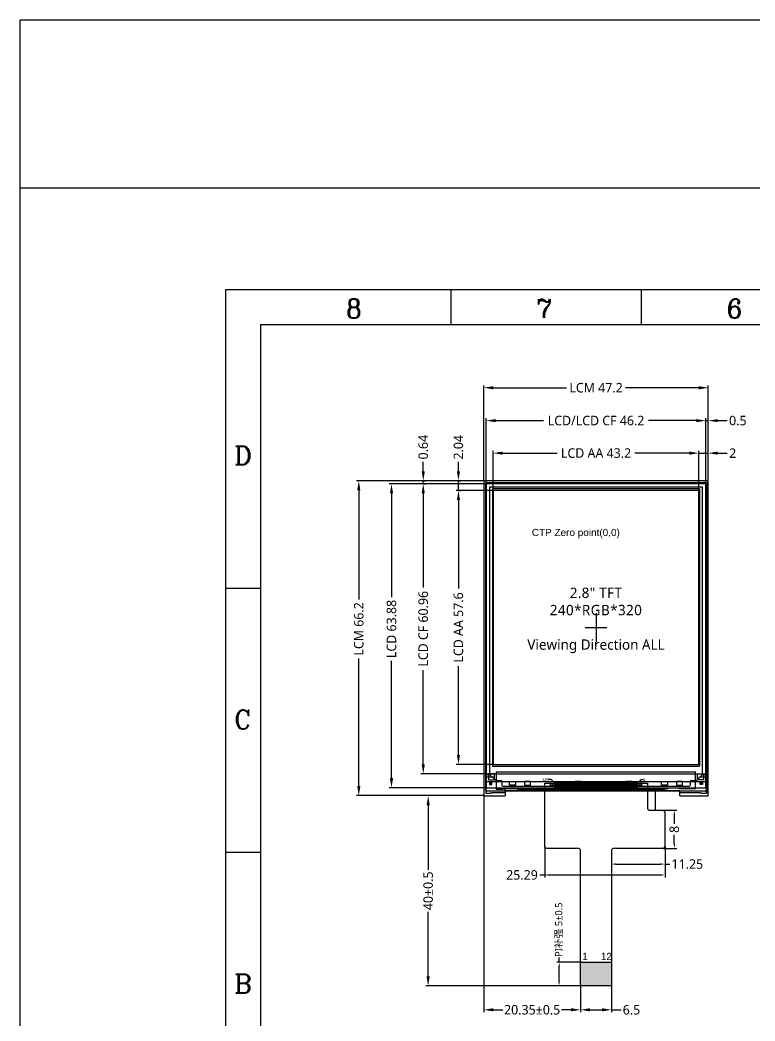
# Model space of a CAD drawing. Header units: millimetres. Extents: x 1948 to 2372, y 1088 to 1405.
# Drawn here: x 1948.4 to 2102.9, y 1194.9 to 1405.3 of the extents above; entities that cross this region are included whole.
import ezdxf
from ezdxf import colors
from ezdxf.entities.mleader import LeaderData, LeaderLine
from ezdxf.math import Vec2, Vec3

# ---------------------------------------------------------------- set-up
doc = ezdxf.new("R2010")
doc.units = ezdxf.units.MM
for name, color, linetype in [('1-标准图框', 40, 'Continuous'), ('2-BL', 3, 'Continuous'), ('2-BL-FPC', 2, 'Continuous'), ('3-LCD', 4, 'Continuous'), ('3-LCD-FPC', 40, 'Continuous'), ('5-PIN文字', 7, 'Continuous'), ('dim', 3, 'Continuous')]:
    doc.layers.add(name, color=color, linetype=linetype)
doc.styles.add('ROMANC', font='romanc.shx', dxfattribs={"bigfont": 'gbcbig.shx'})
doc.styles.get("Standard").update_dxf_attribs({"font": 'arial.ttf'})
doc.styles.add('宋体', font='')
doc.styles.get('宋体').set_extended_font_data('Microsoft YaHei')
doc.dimstyles.new('ZY-G2-0.1默认', dxfattribs={"dimtxt": 2, "dimasz": 2, "dimexe": 0.5, "dimexo": 0.1, "dimgap": 0.5, "dimtad": 0, "dimdsep": 46, "dimtxsty": '宋体', "dimcen": 2, "dimclrd": 7, "dimclre": 7, "dimclrt": 7, "dimadec": 0, "dimazin": 2, "dimtp": 0.1, "dimtm": 0.1, "dimtfac": 1, "dimtmove": 0, "dimatfit": 3, "dimfxl": 1, "dimtolj": 1, "dimarcsym": 0})
doc.dimstyles.new('ZY-G2-0.5', dxfattribs={"dimtxt": 2, "dimasz": 2, "dimexe": 0.5, "dimexo": 0.1, "dimgap": 0.1, "dimtad": 0, "dimdsep": 46, "dimtxsty": '宋体', "dimcen": 2, "dimclrd": 7, "dimclre": 7, "dimclrt": 7, "dimadec": 0, "dimazin": 2, "dimtol": 1, "dimtp": 0.5, "dimtm": 0.5, "dimtfac": 1, "dimtmove": 0, "dimatfit": 3, "dimfxl": 1, "dimtolj": 1, "dimarcsym": 0})

# ---------------------------------------------------------------- blocks, each defined once
blk = doc.blocks.new('*D33')
at = {"layer": '3-LCD-FPC', "color": 7, "lineweight": -2, "transparency": 16777216}
for p, q in [((2047.88, 1306.54), (2047.88, 1314.79)), ((2049.88, 1314.29), (2061.32, 1314.29)), ((2089.08, 1314.29), (2077.64, 1314.29)), ((2091.08, 1306.54), (2091.08, 1314.79))]:
    blk.add_line(p, q, dxfattribs=at)
at = {"layer": '3-LCD-FPC', "color": 7, "transparency": 16777216}
for points in [[(2049.88, 1314.62), (2049.88, 1313.95), (2047.88, 1314.29)], [(2089.08, 1314.62), (2089.08, 1313.95), (2091.08, 1314.29)]]:
    blk.add_solid(points, dxfattribs=at)
at = {"layer": 'Defpoints', "color": 0, "transparency": 16777216}
for p in [(2091.08, 1314.29), (2047.88, 1306.44), (2091.08, 1306.44)]:
    blk.add_point(p, dxfattribs=at)
at = {"layer": '3-LCD-FPC', "color": 7, "transparency": 16777216, "insert": (2069.48, 1314.29), "char_height": 2, "attachment_point": 5, "style": '宋体'}
blk.add_mtext('\\A1;LCD AA 43.2', dxfattribs=at)
blk = doc.blocks.new('*D34')
at = {"layer": '3-LCD-FPC', "color": 7, "lineweight": -2, "transparency": 16777216}
for p, q in [((2046.38, 1307.94), (2046.38, 1321.62)), ((2092.58, 1307.94), (2092.58, 1321.62)), ((2048.38, 1321.12), (2058.46, 1321.12)), ((2090.58, 1321.12), (2080.5, 1321.12))]:
    blk.add_line(p, q, dxfattribs=at)
at = {"layer": '3-LCD-FPC', "color": 7, "transparency": 16777216}
for points in [[(2048.38, 1321.45), (2048.38, 1320.79), (2046.38, 1321.12)], [(2090.58, 1321.45), (2090.58, 1320.79), (2092.58, 1321.12)]]:
    blk.add_solid(points, dxfattribs=at)
at = {"layer": 'Defpoints', "color": 0, "transparency": 16777216}
for p in [(2092.58, 1321.12), (2046.38, 1307.84), (2092.58, 1307.84)]:
    blk.add_point(p, dxfattribs=at)
at = {"layer": '3-LCD-FPC', "color": 7, "transparency": 16777216, "insert": (2069.48, 1321.12), "char_height": 2, "attachment_point": 5, "style": '宋体'}
blk.add_mtext('\\A1;LCD/LCD CF 46.2', dxfattribs=at)
blk = doc.blocks.new('*D35')
at = {"layer": '3-LCD-FPC', "color": 7, "lineweight": -2, "transparency": 16777216}
for p, q in [((2045.88, 1308.58), (2045.88, 1328.53)), ((2047.88, 1328.03), (2063.29, 1328.03)), ((2091.08, 1328.03), (2075.67, 1328.03)), ((2093.08, 1308.58), (2093.08, 1328.53))]:
    blk.add_line(p, q, dxfattribs=at)
at = {"layer": '3-LCD-FPC', "color": 7, "transparency": 16777216}
for points in [[(2047.88, 1328.36), (2047.88, 1327.7), (2045.88, 1328.03)], [(2091.08, 1328.36), (2091.08, 1327.7), (2093.08, 1328.03)]]:
    blk.add_solid(points, dxfattribs=at)
at = {"layer": 'Defpoints', "color": 0, "transparency": 16777216}
for p in [(2093.08, 1328.03), (2045.88, 1308.48), (2093.08, 1308.48)]:
    blk.add_point(p, dxfattribs=at)
at = {"layer": '3-LCD-FPC', "color": 7, "transparency": 16777216, "insert": (2069.48, 1328.03), "char_height": 2, "attachment_point": 5, "style": '宋体'}
blk.add_mtext('\\A1;LCM 47.2', dxfattribs=at)
blk = doc.blocks.new('*D36')
at = {"layer": '3-LCD-FPC', "color": 7, "lineweight": -2, "transparency": 16777216}
for p, q in [((2047.78, 1306.44), (2040.05, 1306.44)), ((2040.55, 1304.44), (2040.55, 1285.81)), ((2040.55, 1250.84), (2040.55, 1269.47)), ((2047.78, 1248.84), (2040.05, 1248.84))]:
    blk.add_line(p, q, dxfattribs=at)
at = {"layer": '3-LCD-FPC', "color": 7, "transparency": 16777216}
for points in [[(2040.22, 1304.44), (2040.88, 1304.44), (2040.55, 1306.44)], [(2040.22, 1250.84), (2040.88, 1250.84), (2040.55, 1248.84)]]:
    blk.add_solid(points, dxfattribs=at)
at = {"layer": 'Defpoints', "color": 0, "transparency": 16777216}
for p in [(2047.88, 1306.44), (2040.55, 1248.84), (2047.88, 1248.84)]:
    blk.add_point(p, dxfattribs=at)
at = {"layer": '3-LCD-FPC', "color": 7, "transparency": 16777216, "insert": (2040.55, 1277.64), "char_height": 2, "attachment_point": 5, "rotation": 90, "style": '宋体'}
blk.add_mtext('\\A1;LCD AA 57.6', dxfattribs=at)
blk = doc.blocks.new('*D37')
at = {"layer": '3-LCD-FPC', "color": 7, "lineweight": -2, "transparency": 16777216}
for p, q in [((2046.28, 1307.84), (2032.65, 1307.84)), ((2033.15, 1305.84), (2033.15, 1286.03)), ((2033.15, 1248.88), (2033.15, 1268.68)), ((2046.28, 1246.88), (2032.65, 1246.88))]:
    blk.add_line(p, q, dxfattribs=at)
at = {"layer": '3-LCD-FPC', "color": 7, "transparency": 16777216}
for points in [[(2032.81, 1305.84), (2033.48, 1305.84), (2033.15, 1307.84)], [(2032.81, 1248.88), (2033.48, 1248.88), (2033.15, 1246.88)]]:
    blk.add_solid(points, dxfattribs=at)
at = {"layer": 'Defpoints', "color": 0, "transparency": 16777216}
for p in [(2046.38, 1307.84), (2033.15, 1246.88), (2046.38, 1246.88)]:
    blk.add_point(p, dxfattribs=at)
at = {"layer": '3-LCD-FPC', "color": 7, "transparency": 16777216, "insert": (2033.15, 1277.36), "char_height": 2, "attachment_point": 5, "rotation": 90, "style": '宋体'}
blk.add_mtext('\\A1;LCD CF 60.96', dxfattribs=at)
blk = doc.blocks.new('*D38')
at = {"layer": '3-LCD-FPC', "color": 7, "lineweight": -2, "transparency": 16777216}
for p, q in [((2046.28, 1307.84), (2025.98, 1307.84)), ((2026.48, 1305.84), (2026.48, 1284.01)), ((2026.48, 1245.96), (2026.48, 1270.63)), ((2046.28, 1243.96), (2025.98, 1243.96))]:
    blk.add_line(p, q, dxfattribs=at)
at = {"layer": '3-LCD-FPC', "color": 7, "transparency": 16777216}
for points in [[(2026.14, 1305.84), (2026.81, 1305.84), (2026.48, 1307.84)], [(2026.14, 1245.96), (2026.81, 1245.96), (2026.48, 1243.96)]]:
    blk.add_solid(points, dxfattribs=at)
at = {"layer": 'Defpoints', "color": 0, "transparency": 16777216}
for p in [(2026.48, 1307.84), (2046.38, 1307.84), (2046.38, 1243.96)]:
    blk.add_point(p, dxfattribs=at)
at = {"layer": '3-LCD-FPC', "color": 7, "transparency": 16777216, "insert": (2026.48, 1277.32), "char_height": 2, "attachment_point": 5, "rotation": 90, "style": '宋体'}
blk.add_mtext('\\A1;LCD 63.88', dxfattribs=at)
blk = doc.blocks.new('*D39')
at = {"layer": '3-LCD-FPC', "color": 7, "lineweight": -2, "transparency": 16777216}
for p, q in [((2045.78, 1308.48), (2019.1, 1308.48)), ((2019.6, 1306.48), (2019.6, 1283.53)), ((2019.6, 1244.28), (2019.6, 1271.15)), ((2045.78, 1242.28), (2019.1, 1242.28))]:
    blk.add_line(p, q, dxfattribs=at)
at = {"layer": '3-LCD-FPC', "color": 7, "transparency": 16777216}
for points in [[(2019.27, 1306.48), (2019.93, 1306.48), (2019.6, 1308.48)], [(2019.27, 1244.28), (2019.93, 1244.28), (2019.6, 1242.28)]]:
    blk.add_solid(points, dxfattribs=at)
at = {"layer": 'Defpoints', "color": 0, "transparency": 16777216}
for p in [(2045.88, 1308.48), (2019.6, 1242.28), (2045.88, 1242.28)]:
    blk.add_point(p, dxfattribs=at)
at = {"layer": '3-LCD-FPC', "color": 7, "transparency": 16777216, "insert": (2019.6, 1277.34), "char_height": 2, "attachment_point": 5, "rotation": 90, "style": '宋体'}
blk.add_mtext('\\A1;LCM 66.2', dxfattribs=at)
blk = doc.blocks.new('*D40')
at = {"layer": '3-LCD-FPC', "color": 7, "lineweight": -2, "transparency": 16777216}
for p, q in [((2089.08, 1314.29), (2087.08, 1314.29)), ((2091.08, 1314.39), (2091.08, 1314.79)), ((2091.08, 1314.29), (2093.08, 1314.29)), ((2093.08, 1314.39), (2093.08, 1314.79)), ((2095.08, 1314.29), (2097.08, 1314.29))]:
    blk.add_line(p, q, dxfattribs=at)
at = {"layer": '3-LCD-FPC', "color": 7, "transparency": 16777216}
for points in [[(2089.08, 1314.62), (2089.08, 1313.95), (2091.08, 1314.29)], [(2095.08, 1314.62), (2095.08, 1313.95), (2093.08, 1314.29)]]:
    blk.add_solid(points, dxfattribs=at)
at = {"layer": 'Defpoints', "color": 0, "transparency": 16777216}
for p in [(2091.08, 1314.29), (2093.08, 1314.29), (2093.08, 1314.29)]:
    blk.add_point(p, dxfattribs=at)
at = {"layer": '3-LCD-FPC', "color": 7, "transparency": 16777216, "insert": (2098.21, 1314.29), "char_height": 2, "attachment_point": 5, "style": '宋体'}
blk.add_mtext('\\A1;2', dxfattribs=at)
blk = doc.blocks.new('*D41')
at = {"layer": '3-LCD-FPC', "color": 7, "lineweight": -2, "transparency": 16777216}
for p, q in [((2092.58, 1321.22), (2092.58, 1321.62)), ((2093.08, 1321.22), (2093.08, 1321.62)), ((2090.58, 1321.12), (2088.58, 1321.12)), ((2092.58, 1321.12), (2093.08, 1321.12)), ((2095.08, 1321.12), (2097.08, 1321.12))]:
    blk.add_line(p, q, dxfattribs=at)
at = {"layer": '3-LCD-FPC', "color": 7, "transparency": 16777216}
for points in [[(2090.58, 1321.45), (2090.58, 1320.79), (2092.58, 1321.12)], [(2095.08, 1321.45), (2095.08, 1320.79), (2093.08, 1321.12)]]:
    blk.add_solid(points, dxfattribs=at)
at = {"layer": 'Defpoints', "color": 0, "transparency": 16777216}
for p in [(2092.58, 1321.12), (2093.08, 1321.12), (2093.08, 1321.12)]:
    blk.add_point(p, dxfattribs=at)
at = {"layer": '3-LCD-FPC', "color": 7, "transparency": 16777216, "insert": (2099.29, 1321.12), "char_height": 2, "attachment_point": 5, "style": '宋体'}
blk.add_mtext('\\A1;0.5', dxfattribs=at)
blk = doc.blocks.new('*D42')
at = {"layer": '3-LCD-FPC', "color": 7, "lineweight": -2, "transparency": 16777216}
for p, q in [((2040.55, 1310.48), (2040.55, 1312.48)), ((2040.55, 1306.44), (2040.55, 1308.48)), ((2040.65, 1308.48), (2041.05, 1308.48)), ((2040.65, 1306.44), (2041.05, 1306.44)), ((2040.55, 1304.44), (2040.55, 1302.44))]:
    blk.add_line(p, q, dxfattribs=at)
at = {"layer": '3-LCD-FPC', "color": 7, "transparency": 16777216}
for points in [[(2040.22, 1310.48), (2040.88, 1310.48), (2040.55, 1308.48)], [(2040.22, 1304.44), (2040.88, 1304.44), (2040.55, 1306.44)]]:
    blk.add_solid(points, dxfattribs=at)
at = {"layer": 'Defpoints', "color": 0, "transparency": 16777216}
for p in [(2040.55, 1308.48), (2040.55, 1308.48), (2040.55, 1306.44)]:
    blk.add_point(p, dxfattribs=at)
at = {"layer": '3-LCD-FPC', "color": 7, "transparency": 16777216, "insert": (2040.55, 1315.52), "char_height": 2, "attachment_point": 5, "rotation": 90, "style": '宋体'}
blk.add_mtext('\\A1;2.04', dxfattribs=at)
blk = doc.blocks.new('*D43')
at = {"layer": '3-LCD-FPC', "color": 7, "lineweight": -2, "transparency": 16777216}
for p, q in [((2033.15, 1310.48), (2033.15, 1312.48)), ((2033.15, 1307.84), (2033.15, 1308.48)), ((2033.25, 1308.48), (2033.65, 1308.48)), ((2033.25, 1307.84), (2033.65, 1307.84)), ((2033.15, 1305.84), (2033.15, 1303.84))]:
    blk.add_line(p, q, dxfattribs=at)
at = {"layer": '3-LCD-FPC', "color": 7, "transparency": 16777216}
for points in [[(2032.81, 1310.48), (2033.48, 1310.48), (2033.15, 1308.48)], [(2032.81, 1305.84), (2033.48, 1305.84), (2033.15, 1307.84)]]:
    blk.add_solid(points, dxfattribs=at)
at = {"layer": 'Defpoints', "color": 0, "transparency": 16777216}
for p in [(2033.15, 1308.48), (2033.15, 1308.48), (2033.15, 1307.84)]:
    blk.add_point(p, dxfattribs=at)
at = {"layer": '3-LCD-FPC', "color": 7, "transparency": 16777216, "insert": (2033.15, 1315.54), "char_height": 2, "attachment_point": 5, "rotation": 90, "style": '宋体'}
blk.add_mtext('\\A1;0.64', dxfattribs=at)
blk = doc.blocks.new('*D50')
at = {"layer": '3-LCD-FPC', "color": 7, "lineweight": -2, "transparency": 16777216}
for p, q in [((2045.78, 1242.28), (2033.68, 1242.28)), ((2034.18, 1240.28), (2034.18, 1226.67)), ((2034.18, 1204.28), (2034.18, 1217.88)), ((2066.43, 1202.28), (2033.68, 1202.28))]:
    blk.add_line(p, q, dxfattribs=at)
at = {"layer": '3-LCD-FPC', "color": 7, "transparency": 16777216}
for points in [[(2033.85, 1240.28), (2034.51, 1240.28), (2034.18, 1242.28)], [(2033.85, 1204.28), (2034.51, 1204.28), (2034.18, 1202.28)]]:
    blk.add_solid(points, dxfattribs=at)
at = {"layer": 'Defpoints', "color": 0, "transparency": 16777216}
for p in [(2045.88, 1242.28), (2034.18, 1202.28), (2066.53, 1202.28)]:
    blk.add_point(p, dxfattribs=at)
at = {"layer": '3-LCD-FPC', "color": 7, "transparency": 16777216, "insert": (2034.18, 1222.28), "char_height": 2, "attachment_point": 5, "rotation": 90, "style": '宋体'}
blk.add_mtext('\\A1;40±0.5', dxfattribs=at)
blk = doc.blocks.new('*D51')
at = {"layer": '3-LCD-FPC', "color": 7, "lineweight": -2, "transparency": 16777216}
for p, q in [((2061.72, 1207.28), (2061.72, 1208.28)), ((2066.43, 1207.28), (2061.22, 1207.28)), ((2061.72, 1203.28), (2061.72, 1206.28)), ((2066.43, 1202.28), (2061.22, 1202.28))]:
    blk.add_line(p, q, dxfattribs=at)
at = {"layer": '3-LCD-FPC', "color": 7, "transparency": 16777216}
for points in [[(2061.56, 1206.28), (2061.89, 1206.28), (2061.72, 1207.28)], [(2061.56, 1203.28), (2061.89, 1203.28), (2061.72, 1202.28)]]:
    blk.add_solid(points, dxfattribs=at)
at = {"layer": 'Defpoints', "color": 0, "transparency": 16777216}
for p in [(2061.72, 1207.28), (2066.53, 1207.28), (2066.53, 1202.28)]:
    blk.add_point(p, dxfattribs=at)
at = {"layer": '3-LCD-FPC', "color": 7, "transparency": 16777216, "insert": (2061.72, 1214.1), "char_height": 1.5, "attachment_point": 5, "rotation": 90, "style": '宋体'}
blk.add_mtext('\\A1;PI补强 5±0.5', dxfattribs=at)
blk = doc.blocks.new('*D52')
at = {"layer": '3-LCD-FPC', "color": 7, "lineweight": -2, "transparency": 16777216}
for p, q in [((2066.23, 1202.48), (2066.23, 1196.76)), ((2072.73, 1202.48), (2072.73, 1196.76)), ((2068.23, 1197.26), (2070.73, 1197.26)), ((2072.73, 1197.26), (2074.73, 1197.26))]:
    blk.add_line(p, q, dxfattribs=at)
at = {"layer": '3-LCD-FPC', "color": 7, "transparency": 16777216}
for points in [[(2068.23, 1197.6), (2068.23, 1196.93), (2066.23, 1197.26)], [(2070.73, 1197.6), (2070.73, 1196.93), (2072.73, 1197.26)]]:
    blk.add_solid(points, dxfattribs=at)
at = {"layer": 'Defpoints', "color": 0, "transparency": 16777216}
for p in [(2066.23, 1202.58), (2072.73, 1202.58), (2072.73, 1197.26)]:
    blk.add_point(p, dxfattribs=at)
at = {"layer": '3-LCD-FPC', "color": 7, "transparency": 16777216, "insert": (2076.93, 1197.26), "char_height": 2, "attachment_point": 5, "style": '宋体'}
blk.add_mtext('\\A1;6.5', dxfattribs=at)
blk = doc.blocks.new('*D53')
at = {"layer": '3-LCD-FPC', "color": 7, "lineweight": -2, "transparency": 16777216}
for p, q in [((2045.88, 1242.18), (2045.88, 1196.76)), ((2066.23, 1202.48), (2066.23, 1196.76)), ((2047.88, 1197.26), (2049.85, 1197.26)), ((2064.23, 1197.26), (2062.25, 1197.26))]:
    blk.add_line(p, q, dxfattribs=at)
at = {"layer": '3-LCD-FPC', "color": 7, "transparency": 16777216}
for points in [[(2047.88, 1197.6), (2047.88, 1196.93), (2045.88, 1197.26)], [(2064.23, 1197.6), (2064.23, 1196.93), (2066.23, 1197.26)]]:
    blk.add_solid(points, dxfattribs=at)
at = {"layer": 'Defpoints', "color": 0, "transparency": 16777216}
for p in [(2045.88, 1242.28), (2066.23, 1202.58), (2045.88, 1197.26)]:
    blk.add_point(p, dxfattribs=at)
at = {"layer": '3-LCD-FPC', "color": 7, "transparency": 16777216, "insert": (2056.05, 1197.26), "char_height": 2, "attachment_point": 5, "style": '宋体'}
blk.add_mtext('\\A1;20.35±0.5', dxfattribs=at)
blk = doc.blocks.new('*D54')
at = {"layer": '3-LCD-FPC', "color": 7, "lineweight": -2, "transparency": 16777216}
for p, q in [((2058.69, 1231.6), (2058.69, 1225.1)), ((2083.98, 1231.6), (2083.98, 1225.1)), ((2058.69, 1225.6), (2057.69, 1225.6)), ((2082.98, 1225.6), (2059.69, 1225.6))]:
    blk.add_line(p, q, dxfattribs=at)
at = {"layer": '3-LCD-FPC', "color": 7, "transparency": 16777216}
for points in [[(2059.69, 1225.77), (2059.69, 1225.43), (2058.69, 1225.6)], [(2082.98, 1225.77), (2082.98, 1225.43), (2083.98, 1225.6)]]:
    blk.add_solid(points, dxfattribs=at)
at = {"layer": 'Defpoints', "color": 0, "transparency": 16777216}
for p in [(2058.69, 1231.7), (2083.98, 1231.7), (2083.98, 1225.6)]:
    blk.add_point(p, dxfattribs=at)
at = {"layer": '3-LCD-FPC', "color": 7, "transparency": 16777216, "insert": (2053.91, 1225.6), "char_height": 2, "attachment_point": 5, "style": '宋体'}
blk.add_mtext('\\A1;25.29', dxfattribs=at)
blk = doc.blocks.new('*D55')
at = {"layer": '3-LCD-FPC', "color": 7, "lineweight": -2, "transparency": 16777216}
for p, q in [((2072.73, 1230.6), (2072.73, 1227.39)), ((2083.98, 1230.6), (2083.98, 1227.39)), ((2073.73, 1227.89), (2082.98, 1227.89)), ((2083.98, 1227.89), (2084.98, 1227.89))]:
    blk.add_line(p, q, dxfattribs=at)
at = {"layer": '3-LCD-FPC', "color": 7, "transparency": 16777216}
for points in [[(2073.73, 1228.06), (2073.73, 1227.72), (2072.73, 1227.89)], [(2082.98, 1228.06), (2082.98, 1227.72), (2083.98, 1227.89)]]:
    blk.add_solid(points, dxfattribs=at)
at = {"layer": 'Defpoints', "color": 0, "transparency": 16777216}
for p in [(2072.73, 1230.7), (2083.98, 1230.7), (2083.98, 1227.89)]:
    blk.add_point(p, dxfattribs=at)
at = {"layer": '3-LCD-FPC', "color": 7, "transparency": 16777216, "insert": (2088.67, 1227.89), "char_height": 2, "attachment_point": 5, "style": '宋体'}
blk.add_mtext('\\A1;11.25', dxfattribs=at)
blk = doc.blocks.new('*D56')
at = {"layer": '3-LCD-FPC', "color": 7, "lineweight": -2, "transparency": 16777216}
for p, q in [((2083.58, 1239.2), (2086.44, 1239.2)), ((2085.94, 1238.2), (2085.94, 1236.35)), ((2085.94, 1232.2), (2085.94, 1234.05)), ((2083.58, 1231.2), (2086.44, 1231.2))]:
    blk.add_line(p, q, dxfattribs=at)
at = {"layer": '3-LCD-FPC', "color": 7, "transparency": 16777216}
for points in [[(2085.78, 1238.2), (2086.11, 1238.2), (2085.94, 1239.2)], [(2085.78, 1232.2), (2086.11, 1232.2), (2085.94, 1231.2)]]:
    blk.add_solid(points, dxfattribs=at)
at = {"layer": 'Defpoints', "color": 0, "transparency": 16777216}
for p in [(2083.48, 1239.2), (2085.94, 1239.2), (2083.48, 1231.2)]:
    blk.add_point(p, dxfattribs=at)
at = {"layer": '3-LCD-FPC', "color": 7, "transparency": 16777216, "insert": (2085.94, 1235.2), "char_height": 2, "attachment_point": 5, "rotation": 90, "style": '宋体'}
blk.add_mtext('\\A1;8', dxfattribs=at)

msp = doc.modelspace()

# ---------------------------------------------------------------- hatches: boundary and pattern name
at = {"layer": '3-LCD-FPC'}
h = msp.add_hatch(color=0, dxfattribs=at)
h.dxf.hatch_style = 1
h.paths.add_polyline_path([(2066.227, 1207.279), (2066.227, 1202.579, 0.4142136), (2066.527, 1202.279), (2072.427, 1202.279, 0.4142136), (2072.727, 1202.579), (2072.727, 1207.279)])

# ---------------------------------------------------------------- linework, layer by layer
at = {"layer": '1-标准图框', "color": 7}
for p, q in [((2038.984, 1341.363), (2038.984, 1348.691)), ((2079.003, 1341.363), (2079.003, 1348.691)), ((1998.965, 1285.844), (1991.638, 1285.844)), ((1998.965, 1230.325), (1991.638, 1230.325))]:
    msp.add_line(p, q, dxfattribs=at)
for points in [[(1991.638, 1348.691), (2326.444, 1348.691), (2326.444, 1111.959), (1991.638, 1111.959)], [(1998.965, 1341.363), (2319.116, 1341.363), (2319.116, 1119.286), (1998.965, 1119.286)]]:
    msp.add_lwpolyline(points, close=True, dxfattribs=at)
at = {"layer": '2-BL', "linetype": 'Continuous'}
for p, q in [((2045.877, 1308.479), (2045.877, 1242.279)), ((2047.177, 1246.65), (2047.177, 1307.229)), ((2047.177, 1307.229), (2091.777, 1307.229)), ((2093.077, 1242.279), (2093.077, 1308.479)), ((2048.448, 1245.379), (2047.177, 1246.65)), ((2092.627, 1245.199), (2046.327, 1245.199)), ((2049.677, 1245.379), (2048.448, 1245.379)), ((2048.448, 1245.379), (2048.448, 1243.679)), ((2048.448, 1243.679), (2049.977, 1243.679)), ((2049.677, 1245.379), (2049.677, 1244.479)), ((2049.877, 1244.279), (2089.077, 1244.279)), ((2053.337, 1243.679), (2084.117, 1243.679)), ((2089.277, 1245.379), (2089.277, 1244.479)), ((2092.427, 1243.199), (2046.527, 1243.199)), ((2087.077, 1243.279), (2050.377, 1243.279)), ((2087.077, 1242.279), (2087.077, 1243.279)), ((2087.077, 1242.979), (2091.427, 1242.979)), ((2087.077, 1242.409), (2087.077, 1242.409)), ((2087.077, 1242.279), (2093.077, 1242.279)), ((2091.427, 1242.979), (2091.627, 1242.779)), ((2091.627, 1242.779), (2092.677, 1242.779))]:
    msp.add_line(p, q, dxfattribs=at)
at = {"layer": '2-BL', "linetype": 'ByBlock'}
for p, q in [((2093.077, 1308.479), (2045.877, 1308.479)), ((2046.277, 1308.129), (2046.277, 1242.779)), ((2046.277, 1308.129), (2092.677, 1308.129)), ((2092.677, 1308.129), (2092.677, 1242.779)), ((2045.877, 1242.279), (2050.377, 1242.279)), ((2046.277, 1242.779), (2047.327, 1242.779)), ((2047.327, 1242.779), (2047.527, 1242.979)), ((2047.527, 1242.979), (2050.377, 1242.979)), ((2050.377, 1243.279), (2050.377, 1242.279)), ((2050.377, 1242.279), (2050.377, 1242.279))]:
    msp.add_line(p, q, dxfattribs=at)
at = {"layer": '2-BL'}
for p, q in [((2046.327, 1243.399), (2046.327, 1307.849)), ((2046.527, 1308.049), (2092.427, 1308.049)), ((2091.267, 1306.789), (2047.687, 1306.789)), ((2047.687, 1306.789), (2047.687, 1248.489)), ((2069.477, 1308.049), (2069.92, 1308.049)), ((2091.267, 1306.789), (2091.267, 1248.489)), ((2092.627, 1307.849), (2092.627, 1243.399)), ((2047.687, 1248.489), (2091.267, 1248.489)), ((2047.177, 1246.65), (2046.277, 1246.65)), ((2047.677, 1246.15), (2046.277, 1246.15)), ((2048.577, 1243.779), (2048.577, 1247.279)), ((2048.577, 1247.279), (2090.377, 1247.279)), ((2090.377, 1243.779), (2090.377, 1247.279)), ((2092.677, 1246.15), (2091.277, 1246.15)), ((2092.677, 1246.65), (2091.777, 1246.65)), ((2048.577, 1243.779), (2084.613, 1243.779)), ((2051.299, 1245.281), (2052.549, 1245.281)), ((2051.299, 1244.479), (2051.299, 1245.281)), ((2052.549, 1244.479), (2051.299, 1244.479)), ((2052.549, 1245.281), (2052.549, 1244.479)), ((2055.706, 1245.281), (2054.456, 1245.281)), ((2054.456, 1245.281), (2054.456, 1244.479)), ((2054.456, 1244.479), (2055.706, 1244.479)), ((2055.706, 1244.479), (2055.706, 1245.281)), ((2061.949, 1245.281), (2063.199, 1245.281)), ((2061.949, 1244.479), (2061.949, 1245.281)), ((2063.199, 1244.479), (2061.949, 1244.479)), ((2063.199, 1245.281), (2063.199, 1244.479)), ((2066.356, 1245.281), (2065.106, 1245.281)), ((2065.106, 1245.281), (2065.106, 1244.479)), ((2065.106, 1244.479), (2066.356, 1244.479)), ((2066.356, 1244.479), (2066.356, 1245.281)), ((2072.599, 1245.281), (2073.849, 1245.281)), ((2072.599, 1244.479), (2072.599, 1245.281)), ((2073.849, 1244.479), (2072.599, 1244.479)), ((2073.849, 1245.281), (2073.849, 1244.479)), ((2077.006, 1245.281), (2075.756, 1245.281)), ((2075.756, 1245.281), (2075.756, 1244.479)), ((2075.756, 1244.479), (2077.006, 1244.479)), ((2077.006, 1244.479), (2077.006, 1245.281)), ((2083.249, 1245.281), (2084.499, 1245.281)), ((2083.249, 1244.479), (2083.249, 1245.281)), ((2084.499, 1244.479), (2083.249, 1244.479)), ((2084.499, 1245.281), (2084.499, 1244.479)), ((2087.656, 1245.281), (2086.406, 1245.281)), ((2086.406, 1245.281), (2086.406, 1244.479)), ((2086.406, 1244.479), (2087.656, 1244.479)), ((2086.893, 1243.779), (2090.377, 1243.779)), ((2087.656, 1244.479), (2087.656, 1245.281))]:
    msp.add_line(p, q, dxfattribs=at)
at = {"layer": '2-BL', "linetype": 'Continuous'}
msp.add_lwpolyline([(2091.777, 1307.229), (2091.777, 1246.65), (2090.506, 1245.379), (2089.277, 1245.379)], dxfattribs=at)
at = {"layer": '2-BL'}
for centre, start, end in [((2046.527, 1307.849), 90, 180), ((2092.427, 1307.849), 0, 90)]:
    msp.add_arc(centre, 0.2, start, end, dxfattribs=at)
at = {"layer": '2-BL', "linetype": 'Continuous'}
for centre, radius, start, end in [((2049.877, 1244.479), 0.2, 180, 270), ((2049.977, 1243.279), 0.4, 0, 90), ((2053.337, 1243.279), 0.4, 90, 180), ((2089.077, 1244.479), 0.2, 270, 0), ((2046.527, 1243.399), 0.2, 180, 270), ((2092.427, 1243.399), 0.2, 270, 0)]:
    msp.add_arc(centre, radius, start, end, dxfattribs=at)
at = {"layer": '2-BL-FPC'}
msp.add_line((2081.974, 1239.199), (2081.974, 1243.779), dxfattribs=at)
at = {"layer": '3-LCD'}
for p, q in [((2069.477, 1280.641), (2069.477, 1274.637)), ((2069.477, 1280.597), (2069.477, 1274.68)), ((2067.215, 1277.639), (2071.739, 1277.639)), ((2067.258, 1277.639), (2071.696, 1277.639)), ((2067.258, 1277.639), (2071.696, 1277.639)), ((2046.377, 1246.879), (2092.577, 1246.879))]:
    msp.add_line(p, q, dxfattribs=at)
for points in [[(2046.377, 1243.959), (2092.577, 1243.959), (2092.577, 1307.839), (2046.377, 1307.839)], [(2047.877, 1248.839), (2091.077, 1248.839), (2091.077, 1306.439), (2047.877, 1306.439)], [(2047.877, 1248.839), (2091.077, 1248.839), (2091.077, 1306.439), (2047.877, 1306.439)], [(2046.877, 1245.629), (2048.127, 1245.629), (2048.127, 1246.879), (2046.877, 1246.879)], [(2092.077, 1245.629), (2090.827, 1245.629), (2090.827, 1246.879), (2092.077, 1246.879)], [(2047.077, 1244.659), (2047.577, 1244.659), (2047.577, 1245.159), (2047.077, 1245.159)], [(2060.687, 1244.109), (2060.767, 1244.109), (2060.767, 1245.009), (2060.687, 1245.009)], [(2060.827, 1244.109), (2060.907, 1244.109), (2060.907, 1245.009), (2060.827, 1245.009)], [(2060.967, 1244.109), (2061.047, 1244.109), (2061.047, 1245.009), (2060.967, 1245.009)], [(2061.107, 1244.109), (2061.187, 1244.109), (2061.187, 1245.009), (2061.107, 1245.009)], [(2061.247, 1244.109), (2061.327, 1244.109), (2061.327, 1245.009), (2061.247, 1245.009)], [(2061.387, 1244.109), (2061.467, 1244.109), (2061.467, 1245.009), (2061.387, 1245.009)], [(2061.527, 1244.109), (2061.607, 1244.109), (2061.607, 1245.009), (2061.527, 1245.009)], [(2061.667, 1244.109), (2061.747, 1244.109), (2061.747, 1245.009), (2061.667, 1245.009)], [(2061.807, 1244.109), (2061.887, 1244.109), (2061.887, 1245.009), (2061.807, 1245.009)], [(2061.947, 1244.109), (2062.027, 1244.109), (2062.027, 1245.009), (2061.947, 1245.009)], [(2062.087, 1244.109), (2062.167, 1244.109), (2062.167, 1245.009), (2062.087, 1245.009)], [(2062.227, 1244.109), (2062.307, 1244.109), (2062.307, 1245.009), (2062.227, 1245.009)], [(2062.367, 1244.109), (2062.447, 1244.109), (2062.447, 1245.009), (2062.367, 1245.009)], [(2062.507, 1244.109), (2062.587, 1244.109), (2062.587, 1245.009), (2062.507, 1245.009)], [(2062.647, 1244.109), (2062.727, 1244.109), (2062.727, 1245.009), (2062.647, 1245.009)], [(2062.787, 1244.109), (2062.867, 1244.109), (2062.867, 1245.009), (2062.787, 1245.009)], [(2062.927, 1244.109), (2063.007, 1244.109), (2063.007, 1245.009), (2062.927, 1245.009)], [(2063.067, 1244.109), (2063.147, 1244.109), (2063.147, 1245.009), (2063.067, 1245.009)], [(2063.207, 1244.109), (2063.287, 1244.109), (2063.287, 1245.009), (2063.207, 1245.009)], [(2063.347, 1244.109), (2063.427, 1244.109), (2063.427, 1245.009), (2063.347, 1245.009)], [(2063.487, 1244.109), (2063.567, 1244.109), (2063.567, 1245.009), (2063.487, 1245.009)], [(2063.627, 1244.109), (2063.707, 1244.109), (2063.707, 1245.009), (2063.627, 1245.009)], [(2063.767, 1244.109), (2063.847, 1244.109), (2063.847, 1245.009), (2063.767, 1245.009)], [(2063.907, 1244.109), (2063.987, 1244.109), (2063.987, 1245.009), (2063.907, 1245.009)], [(2064.047, 1244.109), (2064.127, 1244.109), (2064.127, 1245.009), (2064.047, 1245.009)], [(2064.187, 1244.109), (2064.267, 1244.109), (2064.267, 1245.009), (2064.187, 1245.009)], [(2064.327, 1244.109), (2064.407, 1244.109), (2064.407, 1245.009), (2064.327, 1245.009)], [(2064.467, 1244.109), (2064.547, 1244.109), (2064.547, 1245.009), (2064.467, 1245.009)], [(2064.607, 1244.109), (2064.687, 1244.109), (2064.687, 1245.009), (2064.607, 1245.009)], [(2064.747, 1244.109), (2064.827, 1244.109), (2064.827, 1245.009), (2064.747, 1245.009)], [(2064.887, 1244.109), (2064.967, 1244.109), (2064.967, 1245.009), (2064.887, 1245.009)], [(2065.027, 1244.109), (2065.107, 1244.109), (2065.107, 1245.009), (2065.027, 1245.009)], [(2065.167, 1244.109), (2065.247, 1244.109), (2065.247, 1245.009), (2065.167, 1245.009)], [(2065.307, 1244.109), (2065.387, 1244.109), (2065.387, 1245.009), (2065.307, 1245.009)], [(2065.447, 1244.109), (2065.527, 1244.109), (2065.527, 1245.009), (2065.447, 1245.009)], [(2065.587, 1244.109), (2065.667, 1244.109), (2065.667, 1245.009), (2065.587, 1245.009)], [(2065.727, 1244.109), (2065.807, 1244.109), (2065.807, 1245.009), (2065.727, 1245.009)], [(2065.867, 1244.109), (2065.947, 1244.109), (2065.947, 1245.009), (2065.867, 1245.009)], [(2066.007, 1244.109), (2066.087, 1244.109), (2066.087, 1245.009), (2066.007, 1245.009)], [(2066.147, 1244.109), (2066.227, 1244.109), (2066.227, 1245.009), (2066.147, 1245.009)], [(2066.287, 1244.109), (2066.367, 1244.109), (2066.367, 1245.009), (2066.287, 1245.009)], [(2066.427, 1244.109), (2066.507, 1244.109), (2066.507, 1245.009), (2066.427, 1245.009)], [(2066.567, 1244.109), (2066.647, 1244.109), (2066.647, 1245.009), (2066.567, 1245.009)], [(2066.707, 1244.109), (2066.787, 1244.109), (2066.787, 1245.009), (2066.707, 1245.009)], [(2066.847, 1244.109), (2066.927, 1244.109), (2066.927, 1245.009), (2066.847, 1245.009)], [(2066.987, 1244.109), (2067.067, 1244.109), (2067.067, 1245.009), (2066.987, 1245.009)], [(2067.127, 1244.109), (2067.207, 1244.109), (2067.207, 1245.009), (2067.127, 1245.009)], [(2067.267, 1244.109), (2067.347, 1244.109), (2067.347, 1245.009), (2067.267, 1245.009)], [(2067.407, 1244.109), (2067.487, 1244.109), (2067.487, 1245.009), (2067.407, 1245.009)], [(2067.547, 1244.109), (2067.627, 1244.109), (2067.627, 1245.009), (2067.547, 1245.009)], [(2067.687, 1244.109), (2067.767, 1244.109), (2067.767, 1245.009), (2067.687, 1245.009)], [(2067.827, 1244.109), (2067.907, 1244.109), (2067.907, 1245.009), (2067.827, 1245.009)], [(2067.967, 1244.109), (2068.047, 1244.109), (2068.047, 1245.009), (2067.967, 1245.009)], [(2068.107, 1244.109), (2068.187, 1244.109), (2068.187, 1245.009), (2068.107, 1245.009)], [(2068.247, 1244.109), (2068.327, 1244.109), (2068.327, 1245.009), (2068.247, 1245.009)], [(2068.387, 1244.109), (2068.467, 1244.109), (2068.467, 1245.009), (2068.387, 1245.009)], [(2068.527, 1244.109), (2068.607, 1244.109), (2068.607, 1245.009), (2068.527, 1245.009)], [(2068.667, 1244.109), (2068.747, 1244.109), (2068.747, 1245.009), (2068.667, 1245.009)], [(2068.807, 1244.109), (2068.887, 1244.109), (2068.887, 1245.009), (2068.807, 1245.009)], [(2068.947, 1244.109), (2069.027, 1244.109), (2069.027, 1245.009), (2068.947, 1245.009)], [(2069.087, 1244.109), (2069.167, 1244.109), (2069.167, 1245.009), (2069.087, 1245.009)], [(2069.227, 1244.109), (2069.307, 1244.109), (2069.307, 1245.009), (2069.227, 1245.009)], [(2069.367, 1244.109), (2069.447, 1244.109), (2069.447, 1245.009), (2069.367, 1245.009)], [(2069.507, 1244.109), (2069.587, 1244.109), (2069.587, 1245.009), (2069.507, 1245.009)], [(2069.647, 1244.109), (2069.727, 1244.109), (2069.727, 1245.009), (2069.647, 1245.009)], [(2069.787, 1244.109), (2069.867, 1244.109), (2069.867, 1245.009), (2069.787, 1245.009)], [(2069.927, 1244.109), (2070.007, 1244.109), (2070.007, 1245.009), (2069.927, 1245.009)], [(2070.067, 1244.109), (2070.147, 1244.109), (2070.147, 1245.009), (2070.067, 1245.009)], [(2070.207, 1244.109), (2070.287, 1244.109), (2070.287, 1245.009), (2070.207, 1245.009)], [(2070.347, 1244.109), (2070.427, 1244.109), (2070.427, 1245.009), (2070.347, 1245.009)], [(2070.487, 1244.109), (2070.567, 1244.109), (2070.567, 1245.009), (2070.487, 1245.009)], [(2070.627, 1244.109), (2070.707, 1244.109), (2070.707, 1245.009), (2070.627, 1245.009)], [(2070.767, 1244.109), (2070.847, 1244.109), (2070.847, 1245.009), (2070.767, 1245.009)], [(2070.907, 1244.109), (2070.987, 1244.109), (2070.987, 1245.009), (2070.907, 1245.009)], [(2071.047, 1244.109), (2071.127, 1244.109), (2071.127, 1245.009), (2071.047, 1245.009)], [(2071.187, 1244.109), (2071.267, 1244.109), (2071.267, 1245.009), (2071.187, 1245.009)], [(2071.327, 1244.109), (2071.407, 1244.109), (2071.407, 1245.009), (2071.327, 1245.009)], [(2071.467, 1244.109), (2071.547, 1244.109), (2071.547, 1245.009), (2071.467, 1245.009)], [(2071.607, 1244.109), (2071.687, 1244.109), (2071.687, 1245.009), (2071.607, 1245.009)], [(2071.747, 1244.109), (2071.827, 1244.109), (2071.827, 1245.009), (2071.747, 1245.009)], [(2071.887, 1244.109), (2071.967, 1244.109), (2071.967, 1245.009), (2071.887, 1245.009)], [(2072.027, 1244.109), (2072.107, 1244.109), (2072.107, 1245.009), (2072.027, 1245.009)], [(2072.167, 1244.109), (2072.247, 1244.109), (2072.247, 1245.009), (2072.167, 1245.009)], [(2072.307, 1244.109), (2072.387, 1244.109), (2072.387, 1245.009), (2072.307, 1245.009)], [(2072.447, 1244.109), (2072.527, 1244.109), (2072.527, 1245.009), (2072.447, 1245.009)], [(2072.587, 1244.109), (2072.667, 1244.109), (2072.667, 1245.009), (2072.587, 1245.009)], [(2072.727, 1244.109), (2072.807, 1244.109), (2072.807, 1245.009), (2072.727, 1245.009)], [(2072.867, 1244.109), (2072.947, 1244.109), (2072.947, 1245.009), (2072.867, 1245.009)], [(2073.007, 1244.109), (2073.087, 1244.109), (2073.087, 1245.009), (2073.007, 1245.009)], [(2073.147, 1244.109), (2073.227, 1244.109), (2073.227, 1245.009), (2073.147, 1245.009)], [(2073.287, 1244.109), (2073.367, 1244.109), (2073.367, 1245.009), (2073.287, 1245.009)], [(2073.427, 1244.109), (2073.507, 1244.109), (2073.507, 1245.009), (2073.427, 1245.009)], [(2073.567, 1244.109), (2073.647, 1244.109), (2073.647, 1245.009), (2073.567, 1245.009)], [(2073.707, 1244.109), (2073.787, 1244.109), (2073.787, 1245.009), (2073.707, 1245.009)], [(2073.847, 1244.109), (2073.927, 1244.109), (2073.927, 1245.009), (2073.847, 1245.009)], [(2073.987, 1244.109), (2074.067, 1244.109), (2074.067, 1245.009), (2073.987, 1245.009)], [(2074.127, 1244.109), (2074.207, 1244.109), (2074.207, 1245.009), (2074.127, 1245.009)], [(2074.267, 1244.109), (2074.347, 1244.109), (2074.347, 1245.009), (2074.267, 1245.009)], [(2074.407, 1244.109), (2074.487, 1244.109), (2074.487, 1245.009), (2074.407, 1245.009)], [(2074.547, 1244.109), (2074.627, 1244.109), (2074.627, 1245.009), (2074.547, 1245.009)], [(2074.687, 1244.109), (2074.767, 1244.109), (2074.767, 1245.009), (2074.687, 1245.009)], [(2074.827, 1244.109), (2074.907, 1244.109), (2074.907, 1245.009), (2074.827, 1245.009)], [(2074.967, 1244.109), (2075.047, 1244.109), (2075.047, 1245.009), (2074.967, 1245.009)], [(2075.107, 1244.109), (2075.187, 1244.109), (2075.187, 1245.009), (2075.107, 1245.009)], [(2075.247, 1244.109), (2075.327, 1244.109), (2075.327, 1245.009), (2075.247, 1245.009)], [(2075.387, 1244.109), (2075.467, 1244.109), (2075.467, 1245.009), (2075.387, 1245.009)], [(2075.527, 1244.109), (2075.607, 1244.109), (2075.607, 1245.009), (2075.527, 1245.009)], [(2075.667, 1244.109), (2075.747, 1244.109), (2075.747, 1245.009), (2075.667, 1245.009)], [(2075.807, 1244.109), (2075.887, 1244.109), (2075.887, 1245.009), (2075.807, 1245.009)], [(2075.947, 1244.109), (2076.027, 1244.109), (2076.027, 1245.009), (2075.947, 1245.009)], [(2076.087, 1244.109), (2076.167, 1244.109), (2076.167, 1245.009), (2076.087, 1245.009)], [(2076.227, 1244.109), (2076.307, 1244.109), (2076.307, 1245.009), (2076.227, 1245.009)], [(2076.367, 1244.109), (2076.447, 1244.109), (2076.447, 1245.009), (2076.367, 1245.009)], [(2076.507, 1244.109), (2076.587, 1244.109), (2076.587, 1245.009), (2076.507, 1245.009)], [(2076.647, 1244.109), (2076.727, 1244.109), (2076.727, 1245.009), (2076.647, 1245.009)], [(2076.787, 1244.109), (2076.867, 1244.109), (2076.867, 1245.009), (2076.787, 1245.009)], [(2076.927, 1244.109), (2077.007, 1244.109), (2077.007, 1245.009), (2076.927, 1245.009)], [(2077.067, 1244.109), (2077.147, 1244.109), (2077.147, 1245.009), (2077.067, 1245.009)], [(2077.207, 1244.109), (2077.287, 1244.109), (2077.287, 1245.009), (2077.207, 1245.009)], [(2077.347, 1244.109), (2077.427, 1244.109), (2077.427, 1245.009), (2077.347, 1245.009)], [(2077.487, 1244.109), (2077.567, 1244.109), (2077.567, 1245.009), (2077.487, 1245.009)], [(2077.627, 1244.109), (2077.707, 1244.109), (2077.707, 1245.009), (2077.627, 1245.009)], [(2077.767, 1244.109), (2077.847, 1244.109), (2077.847, 1245.009), (2077.767, 1245.009)], [(2077.907, 1244.109), (2077.987, 1244.109), (2077.987, 1245.009), (2077.907, 1245.009)], [(2078.047, 1244.109), (2078.127, 1244.109), (2078.127, 1245.009), (2078.047, 1245.009)], [(2078.187, 1244.109), (2078.267, 1244.109), (2078.267, 1245.009), (2078.187, 1245.009)], [(2091.877, 1244.659), (2091.377, 1244.659), (2091.377, 1245.159), (2091.877, 1245.159)]]:
    msp.add_lwpolyline(points, close=True, dxfattribs=at)
for points in [[(2047.277, 1244.959), (2047.177, 1244.959), (2047.177, 1244.859), (2047.277, 1244.859)], [(2047.377, 1244.959), (2047.377, 1245.059), (2047.277, 1245.059), (2047.277, 1244.959)], [(2047.277, 1244.859), (2047.277, 1244.759), (2047.377, 1244.759), (2047.377, 1244.859)], [(2047.377, 1244.859), (2047.477, 1244.859), (2047.477, 1244.959), (2047.377, 1244.959)], [(2060.022, 1244.709), (2059.787, 1244.709)], [(2059.787, 1244.509), (2060.022, 1244.509)], [(2060.022, 1244.944), (2060.022, 1244.709)], [(2060.022, 1244.509), (2060.022, 1244.273)], [(2060.222, 1244.709), (2060.222, 1244.944)], [(2060.458, 1244.709), (2060.222, 1244.709)], [(2060.222, 1244.273), (2060.222, 1244.509)], [(2060.222, 1244.509), (2060.458, 1244.509)], [(2078.497, 1244.709), (2078.732, 1244.709)], [(2078.732, 1244.509), (2078.497, 1244.509)], [(2078.732, 1244.709), (2078.732, 1244.944)], [(2078.732, 1244.273), (2078.732, 1244.509)], [(2078.932, 1244.944), (2078.932, 1244.709)], [(2078.932, 1244.709), (2079.168, 1244.709)], [(2078.932, 1244.509), (2078.932, 1244.273)], [(2079.168, 1244.509), (2078.932, 1244.509)], [(2091.577, 1244.859), (2091.477, 1244.859), (2091.477, 1244.959), (2091.577, 1244.959)], [(2091.577, 1244.959), (2091.577, 1245.059), (2091.677, 1245.059), (2091.677, 1244.959)], [(2091.677, 1244.859), (2091.677, 1244.759), (2091.577, 1244.759), (2091.577, 1244.859)], [(2091.677, 1244.959), (2091.777, 1244.959), (2091.777, 1244.859), (2091.677, 1244.859)]]:
    msp.add_lwpolyline(points, dxfattribs=at)
for centre, start, end in [((2060.122, 1244.609), 106.60155, 163.39845), ((2060.122, 1244.609), 196.60155, 253.39845), ((2060.122, 1244.609), 16.60155, 73.39845), ((2060.122, 1244.609), 286.60155, 343.39845), ((2078.832, 1244.609), 106.60155, 163.39845), ((2078.832, 1244.609), 196.60155, 253.39845), ((2078.832, 1244.609), 16.60155, 73.39845), ((2078.832, 1244.609), 286.60155, 343.39845)]:
    msp.add_arc(centre, 0.35, start, end, dxfattribs=at)
at = {"layer": '3-LCD-FPC'}
msp.add_line((2066.227, 1207.279), (2072.727, 1207.279), dxfattribs=at)
msp.add_lwpolyline([(2058.687, 1244.919), (2080.267, 1244.919), (2080.267, 1242.699), (2080.267, 1239.699, 0.4142136), (2080.767, 1239.199), (2083.478, 1239.199, -0.4142136), (2083.978, 1238.699), (2083.978, 1231.699, -0.4142136), (2083.478, 1231.199), (2073.227, 1231.199, 0.4142136), (2072.727, 1230.699), (2072.727, 1202.579, -0.4142136), (2072.427, 1202.279), (2066.527, 1202.279, -0.4142136), (2066.227, 1202.579), (2066.227, 1230.699, 0.4142136), (2065.727, 1231.199), (2059.187, 1231.199, -0.4142136), (2058.687, 1231.699), (2058.687, 1244.919)], format="xyb", dxfattribs=at)
at = {"layer": '5-PIN文字'}
for p, q in [((1948.366, 1370.098), (1948.366, 1405.342)), ((1949.709, 1405.342), (1948.366, 1405.342)), ((2371.974, 1405.342), (1949.709, 1405.342)), ((1948.366, 1370.098), (2371.302, 1370.098)), ((1948.366, 1088.14), (1948.366, 1370.098))]:
    msp.add_line(p, q, dxfattribs=at)

# ---------------------------------------------------------------- texts
at = {"layer": '1-标准图框', "color": 7, "style": 'ROMANC'}
for s, p in [('8', (2016.871, 1342.701)), ('7', (2056.89, 1342.701)), ('6', (2096.909, 1342.701)), ('D', (1993.382, 1311.827)), ('C', (1993.382, 1256.308)), ('B', (1993.382, 1200.788))]:
    msp.add_text(s, height=3.946, dxfattribs=at).set_placement(p)
at = {"layer": '3-LCD', "insert": (2069.477, 1279.118), "char_height": 2.175258, "width": 47.48425, "attachment_point": 5}
msp.add_mtext('{\\f@Microsoft YaHei|b0|i0|c134|p34;\\T1.05;\\C7;2.8" \\f@Microsoft YaHei|b0|i0|c0|p34;TFT\\P\\f@Microsoft YaHei|b0|i0|c134|p34;240\\f@Microsoft YaHei|b0|i0|c0|p34;*RGB*\\f@Microsoft YaHei|b0|i0|c134|p34;320\\P\\P\\fMicrosoft YaHei|b0|i0|c134|p34;\\T1;\\C0;Viewing Direction ALL}', dxfattribs=at)
at = {"layer": '3-LCD', "char_height": 0.4002}
for insert, attachment_point in [((2047.166, 1246.441), 1), ((2091.788, 1246.441), 3)]:
    msp.add_mtext_dynamic_manual_height_columns('AG', width=0.0478, gutter_width=2.001, heights=[0], dxfattribs=dict(at, insert=insert, attachment_point=attachment_point))
at = {"layer": '3-LCD-FPC', "char_height": 1.5, "attachment_point": 1}
for s, insert in [('1', (2066.584, 1209.241)), ('12', (2070.492, 1209.241))]:
    msp.add_mtext_dynamic_manual_height_columns(s, width=0.66904, gutter_width=12.5, heights=[0], dxfattribs=dict(at, insert=insert))
at = {"layer": 'dim', "color": 4, "insert": (2055.973, 1298.361), "char_height": 1.5, "width": 27.19245, "attachment_point": 1}
msp.add_mtext('CTP Zero point(0,0)', dxfattribs=at)

# ---------------------------------------------------------------- dimensions: what is measured, and where the dimension line sits
at = {"layer": '3-LCD-FPC'}
for base, p1, p2, text, picture, middle in [((2093.077, 1328.029), (2045.877, 1308.479), (2093.077, 1308.479), 'LCM <>', '*D35', (2069.477, 1328.029)), ((2092.577, 1321.12), (2046.377, 1307.839), (2092.577, 1307.839), 'LCD/LCD CF <>', '*D34', (2069.477, 1321.12)), ((2091.077, 1314.285), (2047.877, 1306.439), (2091.077, 1306.439), 'LCD AA <>', '*D33', (2069.477, 1314.285))]:
    dim = msp.add_linear_dim(base=base, p1=p1, p2=p2, text=text, dimstyle='ZY-G2-0.1默认', dxfattribs=at)
    dim.commit()
    dim.dimension.update_dxf_attribs({"geometry": picture, "text_midpoint": middle, "dimtype": 160})
for base, p1, p2, picture, middle in [((2093.077, 1321.12), (2092.577, 1321.12), (2093.077, 1321.12), '*D41', (2099.292, 1321.12)), ((2093.077, 1314.285), (2091.077, 1314.285), (2093.077, 1314.285), '*D40', (2098.206, 1314.285))]:
    dim = msp.add_linear_dim(base=base, p1=p1, p2=p2, dimstyle='ZY-G2-0.1默认', dxfattribs=at)
    dim.commit()
    dim.dimension.update_dxf_attribs({"geometry": picture, "text_midpoint": middle})
for base, p1, p2, picture, middle in [((2033.148, 1308.479), (2033.148, 1307.839), (2033.148, 1308.479), '*D43', (2033.148, 1315.539)), ((2040.551, 1308.479), (2040.551, 1306.439), (2040.551, 1308.479), '*D42', (2040.551, 1315.521))]:
    dim = msp.add_linear_dim(base=base, p1=p1, p2=p2, angle=90, dimstyle='ZY-G2-0.1默认', dxfattribs=at)
    dim.commit()
    dim.dimension.update_dxf_attribs({"geometry": picture, "text_midpoint": middle})
for base, p1, p2, text, picture, middle in [((2019.6, 1242.279), (2045.877, 1308.479), (2045.877, 1242.279), 'LCM <>', '*D39', (2019.6, 1277.337)), ((2026.477, 1307.839), (2046.377, 1243.959), (2046.377, 1307.839), 'LCD <>', '*D38', (2026.477, 1277.319)), ((2033.148, 1246.879), (2046.377, 1307.839), (2046.377, 1246.879), 'LCD CF <>', '*D37', (2033.148, 1277.359))]:
    dim = msp.add_linear_dim(base=base, p1=p1, p2=p2, angle=90, text=text, dimstyle='ZY-G2-0.1默认', dxfattribs=at)
    dim.commit()
    dim.dimension.update_dxf_attribs({"geometry": picture, "text_midpoint": middle, "dimtype": 160})
dim = msp.add_linear_dim(base=(2040.551, 1248.839), p1=(2047.877, 1306.439), p2=(2047.877, 1248.839), angle=90, text='LCD AA <>', dimstyle='ZY-G2-0.1默认', dxfattribs=at)
dim.commit()
dim.dimension.update_dxf_attribs({"geometry": '*D36', "text_midpoint": (2040.551, 1277.639)})
at = {"layer": '3-LCD-FPC', "color": 6}
dim = msp.add_linear_dim(base=(2034.18, 1202.279), p1=(2045.877, 1242.279), p2=(2066.527, 1202.279), angle=90, dimstyle='ZY-G2-0.5', dxfattribs=at)
dim.commit()
dim.dimension.update_dxf_attribs({"geometry": '*D50', "text_midpoint": (2034.18, 1222.279), "dimtype": 160})
for base, p2, dimstyle, picture, middle in [((2045.877, 1197.263), (2045.877, 1242.279), 'ZY-G2-0.5', '*D53', (2056.052, 1197.263)), ((2072.727, 1197.263), (2072.727, 1202.579), 'ZY-G2-0.1默认', '*D52', (2076.925, 1197.263))]:
    dim = msp.add_linear_dim(base=base, p1=(2066.227, 1202.579), p2=p2, dimstyle=dimstyle, dxfattribs=at)
    dim.commit()
    dim.dimension.update_dxf_attribs({"geometry": picture, "text_midpoint": middle, "dimtype": 160})
dim = msp.add_linear_dim(base=(2085.944, 1239.199), p1=(2083.478, 1231.199), p2=(2083.478, 1239.199), angle=90, dimstyle='ZY-G2-0.1默认', override={"dimasz": 1}, dxfattribs=at)
dim.commit()
dim.dimension.update_dxf_attribs({"geometry": '*D56', "text_midpoint": (2085.944, 1235.199)})
for base, p1, p2, picture, middle in [((2083.978, 1225.601), (2058.687, 1231.699), (2083.978, 1231.699), '*D54', (2053.913, 1225.601)), ((2083.978, 1227.89), (2072.727, 1230.699), (2083.978, 1230.699), '*D55', (2088.665, 1227.89))]:
    dim = msp.add_linear_dim(base=base, p1=p1, p2=p2, dimstyle='ZY-G2-0.1默认', override={"dimasz": 1}, dxfattribs=at)
    dim.commit()
    dim.dimension.update_dxf_attribs({"geometry": picture, "text_midpoint": middle, "dimtype": 160})
dim = msp.add_linear_dim(base=(2061.722, 1207.279), p1=(2066.527, 1202.279), p2=(2066.527, 1207.279), angle=90, text='PI补强 <>', dimstyle='ZY-G2-0.5', override={"dimtxt": 1.5, "dimasz": 1}, dxfattribs=at)
dim.commit()
dim.dimension.update_dxf_attribs({"geometry": '*D51', "text_midpoint": (2061.722, 1214.104)})

# ---------------------------------------------------------------- leaders
at = {"layer": '3-LCD'}
ml = msp.add_multileader_mtext('Standard', dxfattribs=at)
ml.set_content('126', color=256)
ml.set_leader_properties()
ml.build(insert=Vec2(0, 0))
ml.multileader.update_dxf_attribs({"dogleg_length": 0.5, "arrow_head_size": 0.4})
ctx = ml.context
ctx.base_point, ctx.char_height, ctx.arrow_head_size, ctx.landing_gap_size, ctx.plane_origin = Vec3(2058.25, 1245.671), 0.6, 0.4, 0, Vec3(2060.727, 1245.009)
ctx.text_align_type = 2
notes = []
notes.append((ctx, [(0, (1, 1, 0), (2060.018, 1245.671), (-1, 0), 0.5, [(0, [(2060.727, 1245.009)], 0, [])])]))
ctx.mtext.insert, ctx.mtext.alignment, ctx.mtext.flow_direction = Vec3(2059.518, 1245.976), 3, 5
ml = msp.add_multileader_mtext('Standard', dxfattribs=at)
ml.set_content('1', color=256)
ml.set_leader_properties()
ml.build(insert=Vec2(0, 0))
ml.multileader.update_dxf_attribs({"dogleg_length": 0.5, "arrow_head_size": 0.4})
ctx = ml.context
ctx.base_point, ctx.char_height, ctx.arrow_head_size, ctx.landing_gap_size, ctx.plane_origin = Vec3(2079.436, 1245.671), 0.6, 0.4, 0, Vec3(2078.227, 1245.009)
notes.append((ctx, [(0, (1, 1, 0), (2078.936, 1245.671), (1, 0), 0.5, [(0, [(2078.227, 1245.009)], 0, [])])]))
ctx.mtext.insert, ctx.mtext.flow_direction = Vec3(2079.436, 1245.971), 5
for ctx, leaders in notes:
    for number, flags, end, landing, length, lines in leaders:
        leader = LeaderData()
        leader.index, (leader.has_last_leader_line, leader.has_dogleg_vector, leader.attachment_direction) = number, flags
        leader.last_leader_point, leader.dogleg_vector, leader.dogleg_length = Vec3(end), Vec3(landing), length
        for number, points, colour, breaks in lines:
            line = LeaderLine()
            line.index, line.vertices, line.color, line.breaks = number, Vec3.list(points), colors.encode_raw_color(colour), breaks
            leader.lines.append(line)
        ctx.leaders.append(leader)

doc.saveas('drawing.dxf')
